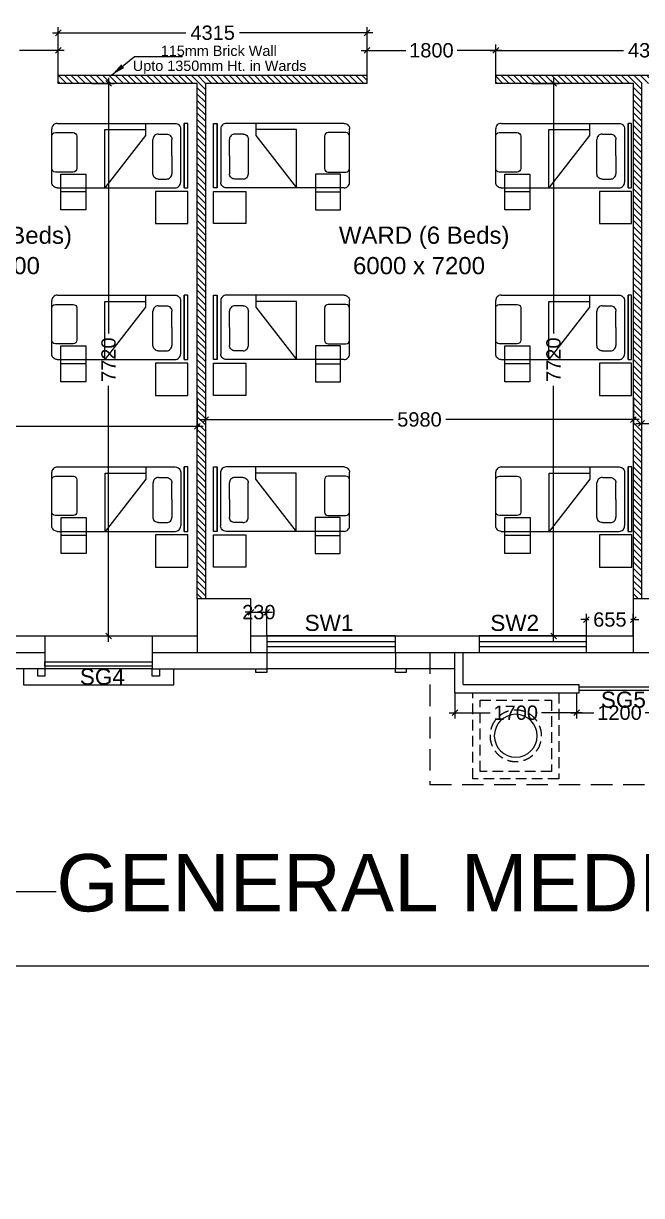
# Model space of a CAD drawing. Extents: x 7620542 to 7843793, y -6476226 to -6093835.
# Drawn here: x 7730137 to 7738776, y -6462462 to -6446086 of the extents above; entities that cross this region are included whole.
import ezdxf
from ezdxf.enums import TextEntityAlignment as Align

# ---------------------------------------------------------------- set-up
doc = ezdxf.new("R2010")
doc.units = 0
doc.header["$LTSCALE"] = 600
doc.header["$MEASUREMENT"] = 0
doc.header["$PDMODE"] = 35
doc.linetypes.add('DASHED', pattern=[0.75, 0.5, -0.25])
doc.linetypes.add('HIDDEN', pattern=[0.375, 0.25, -0.125])
doc.layers.get('0').update_dxf_attribs({"linetype": 'CONTINUOUS'})
doc.layers.get('Defpoints').update_dxf_attribs({"linetype": 'CONTINUOUS'})
for name, color, linetype in [('Beds', 33, 'CONTINUOUS'), ('chajja', 7, 'CONTINUOUS'), ('DIM', 8, 'CONTINUOUS'), ('DIM-TEXT', 8, 'CONTINUOUS'), ('Ele Proje.', 7, 'CONTINUOUS'), ('Ele. Proj', 7, 'CONTINUOUS'), ('joinery', 7, 'CONTINUOUS'), ('JW', 8, 'CONTINUOUS'), ('L1', 2, 'CONTINUOUS'), ('LA-column', 3, 'CONTINUOUS'), ('PARTI', 21, 'CONTINUOUS'), ('Room Dim', 1, 'CONTINUOUS'), ('TEXT', 6, 'CONTINUOUS'), ('Walls', 7, 'CONTINUOUS'), ('Ward Hatch', 170, 'CONTINUOUS'), ('WIN', 151, 'CONTINUOUS'), ('Working Dim', 5, 'CONTINUOUS')]:
    doc.layers.add(name, color=color, linetype=linetype)
doc.styles.add('ari', font='arial.ttf')
doc.styles.add('ARIAL', font='arial.ttf')
doc.styles.add('RT', font='romant.shx')
doc.styles.get("Standard").update_dxf_attribs({"font": 'romans.shx'})
doc.dimstyles.new('int. dim', dxfattribs={"dimtxt": 450, "dimasz": 80, "dimexe": 80, "dimexo": 0, "dimgap": 70, "dimtad": 0, "dimdec": 0, "dimzin": 12, "dimdsep": 46, "dimtxsty": 'ari', "dimblk": 'OBLIQUE', "dimcen": 2, "dimdle": 80, "dimclrd": 256, "dimclre": 256, "dimclrt": 6, "dimadec": 0, "dimazin": 0, "dimtfac": 1, "dimtdec": 0, "dimtix": 1, "dimtmove": 2, "dimatfit": 3, "dimfxl": 1, "dimtolj": 1, "dimtzin": 0, "dimlwd": -1, "dimlwe": -1, "dimarcsym": 0})
doc.dimstyles.new('STANDARD$0', dxfattribs={"dimscale": 0, "dimtxt": 150, "dimasz": 125, "dimexe": 0.75, "dimexo": 1, "dimgap": 25, "dimtad": 1, "dimdec": 0, "dimdsep": 46, "dimtxsty": 'Standard', "dimblk1": 'DOT', "dimblk2": 'DOT', "dimsah": 1, "dimcen": 2.5, "dimclrd": 1, "dimclre": 1, "dimclrt": 3, "dimadec": 0, "dimazin": 0, "dimtfac": 1, "dimtdec": 0, "dimtmove": 0, "dimatfit": 3, "dimldrblk": 'DOT', "dimfxl": 1, "dimtolj": 1, "dimtzin": 0, "dimarcsym": 0})
doc.dimstyles.new('TEXT', dxfattribs={"dimscale": 0, "dimtxt": 600, "dimasz": 300, "dimexe": 300, "dimexo": 30, "dimgap": 50, "dimtad": 0, "dimdec": 0, "dimzin": 0, "dimdsep": 46, "dimtxsty": 'RT', "dimblk": 'OBLIQUE', "dimcen": 0.09, "dimdle": 300, "dimclrd": 256, "dimclre": 256, "dimclrt": 170, "dimadec": 0, "dimazin": 0, "dimtfac": 1, "dimtdec": 0, "dimtofl": 0, "dimtmove": 2, "dimatfit": 3, "dimfxl": 1, "dimfrac": 2, "dimtolj": 1, "dimtzin": 0, "dimlwd": -1, "dimlwe": -1, "dimarcsym": 0})

# ---------------------------------------------------------------- blocks, each defined once
blk = doc.blocks.new('_Oblique')
at = {"color": 0, "linetype": 'ByBlock', "lineweight": -2}
blk.add_line((-0.5, -0.5), (0.5, 0.5), dxfattribs=at)
blk = doc.blocks.new('*D486')
at = {"layer": 'Defpoints', "color": 0, "linetype": 'Continuous', "transparency": 16777216}
for p in [(7720379, -6454804, 0), (7761439, -6454874, -11), (7720379, -6458212)]:
    blk.add_point(p, dxfattribs=at)
at = {"layer": 'DIM-TEXT', "transparency": 16777216}
for p, q in [((7720379, -6454804), (7720379, -6458512)), ((7761439, -6454874), (7761439, -6458512)), ((7720079, -6458212), (7730596, -6458212)), ((7761739, -6458212), (7751222, -6458212))]:
    blk.add_line(p, q, dxfattribs=at)
at = {"layer": 'DIM-TEXT', "linetype": 'Continuous', "transparency": 16777216, "xscale": 300, "yscale": 300, "zscale": 300, "rotation": 180}
blk.add_blockref('_Oblique', (7720379, -6458212), dxfattribs=at)
at = {"layer": 'DIM-TEXT', "linetype": 'Continuous', "transparency": 16777216, "xscale": 300, "yscale": 300, "zscale": 300}
blk.add_blockref('_Oblique', (7761439, -6458212), dxfattribs=at)
at = {"layer": 'DIM-TEXT', "color": 170, "linetype": 'Continuous', "transparency": 16777216, "insert": (7740909, -6458212), "char_height": 750, "attachment_point": 5, "style": 'ari'}
blk.add_mtext('\\A1;{\\H1.067x;GENERAL MEDICINE (MALE - 30 Beds )}', dxfattribs=at)
blk = doc.blocks.new('*D832')
at = {"layer": 'Defpoints', "color": 0, "transparency": 16777216}
for p in [(7720379, -6454724), (7761439, -6454874), (7761439, -6459253)]:
    blk.add_point(p, dxfattribs=at)
at = {"layer": 'DIM', "color": 8, "transparency": 16777216}
for p, q in [((7720379, -6454724), (7720379, -6459553)), ((7761439, -6454874), (7761439, -6459553)), ((7720079, -6459253), (7739201, -6459253)), ((7761739, -6459253), (7742617, -6459253))]:
    blk.add_line(p, q, dxfattribs=at)
at = {"layer": 'DIM', "color": 8, "transparency": 16777216, "xscale": 300, "yscale": 300, "zscale": 300, "rotation": 180}
blk.add_blockref('_Oblique', (7720379, -6459253), dxfattribs=at)
at = {"layer": 'DIM', "color": 8, "transparency": 16777216, "xscale": 300, "yscale": 300, "zscale": 300}
blk.add_blockref('_Oblique', (7761439, -6459253), dxfattribs=at)
at = {"layer": 'DIM', "color": 7, "transparency": 16777216, "insert": (7740909, -6459253), "char_height": 750, "attachment_point": 5, "style": 'ari'}
blk.add_mtext('\\A1;41.06m', dxfattribs=at)
blk = doc.blocks.new('*D1861')
at = {"layer": 'Defpoints', "color": 0, "transparency": 16777216}
for p in [(7738660, -6454415), (7738005, -6454644, -19), (7738660, -6454644, -22)]:
    blk.add_point(p, dxfattribs=at)
at = {"layer": 'Working Dim', "transparency": 16777216}
for p, q in [((7738005, -6454415), (7737925, -6454415)), ((7738005, -6454644), (7738005, -6454335)), ((7738005, -6454415), (7738040, -6454415)), ((7738660, -6454415), (7738625, -6454415)), ((7738660, -6454644), (7738660, -6454335)), ((7738660, -6454415), (7738740, -6454415))]:
    blk.add_line(p, q, dxfattribs=at)
at = {"layer": 'Working Dim', "transparency": 16777216, "xscale": 80, "yscale": 80, "zscale": 80}
blk.add_blockref('_Oblique', (7738005, -6454415), dxfattribs=at)
at = {"layer": 'Working Dim', "transparency": 16777216, "xscale": 80, "yscale": 80, "zscale": 80, "rotation": 180}
blk.add_blockref('_Oblique', (7738660, -6454415), dxfattribs=at)
at = {"layer": 'Working Dim', "color": 6, "transparency": 16777216, "insert": (7738333, -6454415), "char_height": 200, "attachment_point": 5, "style": 'ari'}
blk.add_mtext('\\A1;655', dxfattribs=at)
blk = doc.blocks.new('A$C760F7CC1')
at = {"layer": 'Working Dim', "color": 8, "linetype": 'HIDDEN'}
for points in [[(0, 1200), (0, 0), (1200, 0), (1200, 1200)], [(100, 1100), (100, 100), (1100, 100), (1100, 1100)]]:
    blk.add_lwpolyline(points, close=True, dxfattribs=at)
blk.add_circle((600, 600), 360, dxfattribs=at)
at = {"layer": 'Working Dim', "color": 3, "linetype": 'Continuous'}
blk.add_circle((600, 600), 300, dxfattribs=at)
blk = doc.blocks.new('*D1915')
at = {"layer": 'Defpoints', "color": 0, "transparency": 16777216}
for p in [(7736168, -6455439), (7737868, -6455439, -18), (7737868, -6455717)]:
    blk.add_point(p, dxfattribs=at)
at = {"layer": 'Working Dim', "transparency": 16777216}
for p, q in [((7736168, -6455439), (7736168, -6455797)), ((7737868, -6455439), (7737868, -6455797)), ((7736088, -6455717), (7736660, -6455717)), ((7737948, -6455717), (7737377, -6455717))]:
    blk.add_line(p, q, dxfattribs=at)
at = {"layer": 'Working Dim', "transparency": 16777216, "xscale": 80, "yscale": 80, "zscale": 80, "rotation": 180}
blk.add_blockref('_Oblique', (7736168, -6455717), dxfattribs=at)
at = {"layer": 'Working Dim', "transparency": 16777216, "xscale": 80, "yscale": 80, "zscale": 80}
blk.add_blockref('_Oblique', (7737868, -6455717), dxfattribs=at)
at = {"layer": 'Working Dim', "color": 6, "transparency": 16777216, "insert": (7737018, -6455717), "char_height": 200, "attachment_point": 5, "style": 'ari'}
blk.add_mtext('\\A1;1700', dxfattribs=at)
blk = doc.blocks.new('*D1916')
at = {"layer": 'Defpoints', "color": 0, "transparency": 16777216}
for p in [(7737868, -6455439, -18), (7739068, -6455439, -6), (7739068, -6455717)]:
    blk.add_point(p, dxfattribs=at)
at = {"layer": 'Working Dim', "transparency": 16777216}
for p, q in [((7737868, -6455439), (7737868, -6455797)), ((7739068, -6455439), (7739068, -6455797)), ((7737788, -6455717), (7738109, -6455717)), ((7739148, -6455717), (7738827, -6455717))]:
    blk.add_line(p, q, dxfattribs=at)
at = {"layer": 'Working Dim', "transparency": 16777216, "xscale": 80, "yscale": 80, "zscale": 80, "rotation": 180}
blk.add_blockref('_Oblique', (7737868, -6455717), dxfattribs=at)
at = {"layer": 'Working Dim', "transparency": 16777216, "xscale": 80, "yscale": 80, "zscale": 80}
blk.add_blockref('_Oblique', (7739068, -6455717), dxfattribs=at)
at = {"layer": 'Working Dim', "color": 6, "transparency": 16777216, "insert": (7738468, -6455717), "char_height": 200, "attachment_point": 5, "style": 'ari'}
blk.add_mtext('\\A1;1200', dxfattribs=at)
blk = doc.blocks.new('*D1922')
at = {"layer": 'Defpoints', "color": 0, "transparency": 16777216}
for p in [(7733537, -6454312), (7733317, -6454644, 27), (7733537, -6454644, 16)]:
    blk.add_point(p, dxfattribs=at)
at = {"layer": 'Working Dim', "transparency": 16777216}
for p, q in [((7733317, -6454312), (7733237, -6454312)), ((7733317, -6454644), (7733317, -6454232)), ((7733317, -6454312), (7733537, -6454312)), ((7733537, -6454644), (7733537, -6454232)), ((7733537, -6454312), (7733617, -6454312))]:
    blk.add_line(p, q, dxfattribs=at)
at = {"layer": 'Working Dim', "transparency": 16777216, "xscale": 80, "yscale": 80, "zscale": 80}
blk.add_blockref('_Oblique', (7733317, -6454312), dxfattribs=at)
at = {"layer": 'Working Dim', "transparency": 16777216, "xscale": 80, "yscale": 80, "zscale": 80, "rotation": 180}
blk.add_blockref('_Oblique', (7733537, -6454312), dxfattribs=at)
at = {"layer": 'Working Dim', "color": 6, "transparency": 16777216, "insert": (7733427, -6454312), "char_height": 200, "attachment_point": 5, "style": 'ari'}
blk.add_mtext('\\A1;230', dxfattribs=at)
blk = doc.blocks.new('A$C1D410D94')
at = {"layer": 'Beds', "color": 8, "linetype": 'Continuous', "ltscale": 5}
for p, q in [((-1254, -462), (-1254, 438)), ((-1254, 438), (-1204, 438)), ((-1204, -462), (-1204, 438)), ((-1204, 438), (-1204, 438)), ((-1204, 438), (-1204, -462)), ((-1153, 377), (-1154, 363)), ((-1154, 363), (-1154, -387)), ((-1148, 392), (-1153, 377)), ((-1141, 404), (-1148, 392)), ((-1132, 416), (-1141, 404)), ((-1121, 425), (-1132, 416)), ((-1108, 432), (-1121, 425)), ((-1094, 436), (-1108, 432)), ((-1079, 438), (-1094, 436)), ((571, 438), (-1079, 438)), ((-666, 438), (-666, 269)), ((-98, 350), (-666, 350)), ((-98, -462), (-98, 350)), ((571, 438), (586, 436)), ((586, 436), (600, 432)), ((600, 432), (612, 425)), ((612, 425), (624, 416)), ((624, 416), (633, 404)), ((633, 404), (640, 392)), ((640, 392), (645, 377)), ((645, 377), (646, 363)), ((646, -387), (646, 363)), ((-1031, 229), (-1032, 214)), ((-1032, -15), (-1032, 214)), ((-1027, 243), (-1031, 229)), ((-1020, 256), (-1027, 243)), ((-1010, 267), (-1020, 256)), ((-999, 277), (-1010, 267)), ((-986, 284), (-999, 277)), ((-972, 288), (-986, 284)), ((-957, 289), (-972, 288)), ((-843, 289), (-957, 289)), ((-843, 289), (-829, 288)), ((-829, 288), (-814, 284)), ((-814, 284), (-802, 277)), ((-802, 277), (-790, 267)), ((-790, 267), (-781, 256)), ((-781, 256), (-774, 243)), ((-774, 243), (-770, 229)), ((-770, 229), (-768, 214)), ((-768, -265), (-768, 214)), ((-666, 269), (-98, -462)), ((-1032, -15), (-1032, -265)), ((-1031, -280), (-1032, -265)), ((-1027, -294), (-1031, -280)), ((-1020, -307), (-1027, -294)), ((-1010, -318), (-1020, -307)), ((-999, -328), (-1010, -318)), ((-802, -328), (-790, -318)), ((-790, -318), (-781, -307)), ((-781, -307), (-774, -294)), ((-774, -294), (-770, -280)), ((-770, -280), (-768, -265)), ((-1204, -462), (-1254, -462)), ((-1153, -402), (-1154, -387)), ((-1148, -416), (-1153, -402)), ((-1141, -429), (-1148, -416)), ((-1132, -440), (-1141, -429)), ((-1121, -449), (-1132, -440)), ((-1108, -457), (-1121, -449)), ((-1094, -461), (-1108, -457)), ((-1079, -462), (-1094, -461)), ((571, -462), (-1079, -462)), ((-986, -335), (-999, -328)), ((-972, -339), (-986, -335)), ((-957, -340), (-972, -339)), ((-843, -340), (-957, -340)), ((-843, -340), (-829, -339)), ((-829, -339), (-814, -335)), ((-814, -335), (-802, -328)), ((571, -462), (586, -461)), ((586, -461), (600, -456)), ((600, -456), (612, -449)), ((612, -449), (624, -440)), ((624, -440), (633, -429)), ((633, -429), (640, -416)), ((640, -416), (645, -402)), ((645, -402), (646, -387))]:
    blk.add_line(p, q, dxfattribs=at)
at = {"layer": 'Beds', "color": 8, "linetype": 'HIDDEN', "ltscale": 100}
blk.add_line((168, -521), (518, -521), dxfattribs=at)
at = {"layer": 'Beds', "color": 8}
blk.add_lwpolyline([(646, -192), (646, 258, 0.414214), (596, 308), (346, 308, 0.414214), (296, 258), (296, -192, 0.414214), (346, -242), (596, -242, 0.414214)], format="xyb", close=True, dxfattribs=at)
at = {"layer": 'Beds', "color": 8, "linetype": 'HIDDEN', "ltscale": 100}
blk.add_lwpolyline([(518, -771), (518, -271), (168, -271), (168, -771)], close=True, dxfattribs=at)
at = {"layer": 'Beds', "color": 8, "linetype": 'Continuous', "ltscale": 5}
blk.add_lwpolyline([(-804, -512), (-804, -962), (-1254, -962), (-1254, -512)], close=True, dxfattribs=at)
blk = doc.blocks.new('*D2307')
at = {"layer": 'Defpoints', "color": 0, "transparency": 16777216}
for p in [(7726587, -6451336, 9), (7732567, -6451336, 6), (7732567, -6451716)]:
    blk.add_point(p, dxfattribs=at)
at = {"layer": 'Working Dim', "transparency": 16777216}
for p, q in [((7726587, -6451336), (7726587, -6451796)), ((7732567, -6451336), (7732567, -6451796)), ((7726507, -6451716), (7729209, -6451716)), ((7732647, -6451716), (7729945, -6451716))]:
    blk.add_line(p, q, dxfattribs=at)
at = {"layer": 'Working Dim', "transparency": 16777216, "xscale": 80, "yscale": 80, "zscale": 80, "rotation": 180}
blk.add_blockref('_Oblique', (7726587, -6451716), dxfattribs=at)
at = {"layer": 'Working Dim', "transparency": 16777216, "xscale": 80, "yscale": 80, "zscale": 80}
blk.add_blockref('_Oblique', (7732567, -6451716), dxfattribs=at)
at = {"layer": 'Working Dim', "color": 6, "transparency": 16777216, "insert": (7729577, -6451716), "char_height": 200, "attachment_point": 5, "style": 'ari'}
blk.add_mtext('\\A1;5980', dxfattribs=at)
blk = doc.blocks.new('*D2308')
at = {"layer": 'Defpoints', "color": 0, "transparency": 16777216}
for p in [(7731091, -6446924, 3), (7731091, -6454644, 16), (7731327, -6454644)]:
    blk.add_point(p, dxfattribs=at)
at = {"layer": 'Working Dim', "transparency": 16777216}
for p, q in [((7731091, -6446924), (7731407, -6446924)), ((7731327, -6446844), (7731327, -6450416)), ((7731327, -6454724), (7731327, -6451151)), ((7731091, -6454644), (7731407, -6454644))]:
    blk.add_line(p, q, dxfattribs=at)
at = {"layer": 'Working Dim', "transparency": 16777216, "xscale": 80, "yscale": 80, "zscale": 80}
for p, rotation in [((7731327, -6446924), 90), ((7731327, -6454644), 270)]:
    blk.add_blockref('_Oblique', p, dxfattribs=dict(at, rotation=rotation))
at = {"layer": 'Working Dim', "color": 6, "transparency": 16777216, "insert": (7731327, -6450784), "char_height": 200, "attachment_point": 5, "rotation": 90, "style": 'ari'}
blk.add_mtext('\\A1;7720', dxfattribs=at)
blk = doc.blocks.new('*D2309')
at = {"layer": 'Defpoints', "color": 0, "transparency": 16777216}
for p in [(7732682, -6451336, 6), (7738662, -6451336, 6), (7738662, -6451620)]:
    blk.add_point(p, dxfattribs=at)
at = {"layer": 'Working Dim', "transparency": 16777216}
for p, q in [((7732682, -6451336), (7732682, -6451700)), ((7738662, -6451336), (7738662, -6451700)), ((7732602, -6451620), (7735304, -6451620)), ((7738742, -6451620), (7736040, -6451620))]:
    blk.add_line(p, q, dxfattribs=at)
at = {"layer": 'Working Dim', "transparency": 16777216, "xscale": 80, "yscale": 80, "zscale": 80, "rotation": 180}
blk.add_blockref('_Oblique', (7732682, -6451620), dxfattribs=at)
at = {"layer": 'Working Dim', "transparency": 16777216, "xscale": 80, "yscale": 80, "zscale": 80}
blk.add_blockref('_Oblique', (7738662, -6451620), dxfattribs=at)
at = {"layer": 'Working Dim', "color": 6, "transparency": 16777216, "insert": (7735672, -6451620), "char_height": 200, "attachment_point": 5, "style": 'ari'}
blk.add_mtext('\\A1;5980', dxfattribs=at)
blk = doc.blocks.new('*D2310')
at = {"layer": 'Defpoints', "color": 0, "transparency": 16777216}
for p in [(7737239, -6446924, 3), (7737335, -6454644, 16), (7737546, -6454644)]:
    blk.add_point(p, dxfattribs=at)
at = {"layer": 'Working Dim', "transparency": 16777216}
for p, q in [((7737239, -6446924), (7737626, -6446924)), ((7737546, -6446844), (7737546, -6450416)), ((7737546, -6454724), (7737546, -6451151)), ((7737335, -6454644), (7737626, -6454644))]:
    blk.add_line(p, q, dxfattribs=at)
at = {"layer": 'Working Dim', "transparency": 16777216, "xscale": 80, "yscale": 80, "zscale": 80}
for p, rotation in [((7737546, -6446924), 90), ((7737546, -6454644), 270)]:
    blk.add_blockref('_Oblique', p, dxfattribs=dict(at, rotation=rotation))
at = {"layer": 'Working Dim', "color": 6, "transparency": 16777216, "insert": (7737546, -6450784), "char_height": 200, "attachment_point": 5, "rotation": 90, "style": 'ari'}
blk.add_mtext('\\A1;7720', dxfattribs=at)
blk = doc.blocks.new('*D2311')
at = {"layer": 'Defpoints', "color": 0, "transparency": 16777216}
for p in [(7738775, -6451338, 6), (7745305, -6451338, 6), (7745305, -6451674)]:
    blk.add_point(p, dxfattribs=at)
at = {"layer": 'Working Dim', "transparency": 16777216}
for p, q in [((7738775, -6451338), (7738775, -6451754)), ((7745305, -6451338), (7745305, -6451754)), ((7738695, -6451674), (7741671, -6451674)), ((7745385, -6451674), (7742409, -6451674))]:
    blk.add_line(p, q, dxfattribs=at)
at = {"layer": 'Working Dim', "transparency": 16777216, "xscale": 80, "yscale": 80, "zscale": 80, "rotation": 180}
blk.add_blockref('_Oblique', (7738775, -6451674), dxfattribs=at)
at = {"layer": 'Working Dim', "transparency": 16777216, "xscale": 80, "yscale": 80, "zscale": 80}
blk.add_blockref('_Oblique', (7745305, -6451674), dxfattribs=at)
at = {"layer": 'Working Dim', "color": 6, "transparency": 16777216, "insert": (7742040, -6451674), "char_height": 200, "attachment_point": 5, "style": 'ari'}
blk.add_mtext('\\A1;6530', dxfattribs=at)
blk = doc.blocks.new('*D2400')
at = {"layer": 'Defpoints', "color": 0, "transparency": 16777216}
for p in [(7730624, -6446462), (7728824, -6446809), (7730624, -6446809)]:
    blk.add_point(p, dxfattribs=at)
at = {"layer": 'Working Dim', "transparency": 16777216}
for p, q in [((7728744, -6446462), (7729365, -6446462)), ((7728824, -6446809), (7728824, -6446382)), ((7730704, -6446462), (7730083, -6446462)), ((7730624, -6446809), (7730624, -6446382))]:
    blk.add_line(p, q, dxfattribs=at)
at = {"layer": 'Working Dim', "transparency": 16777216, "xscale": 80, "yscale": 80, "zscale": 80, "rotation": 180}
blk.add_blockref('_Oblique', (7728824, -6446462), dxfattribs=at)
at = {"layer": 'Working Dim', "transparency": 16777216, "xscale": 80, "yscale": 80, "zscale": 80}
blk.add_blockref('_Oblique', (7730624, -6446462), dxfattribs=at)
at = {"layer": 'Working Dim', "color": 6, "transparency": 16777216, "insert": (7729724, -6446462), "char_height": 200, "attachment_point": 5, "style": 'ari'}
blk.add_mtext('\\A1;1800', dxfattribs=at)
blk = doc.blocks.new('*D2401')
at = {"layer": 'Defpoints', "color": 0, "transparency": 16777216}
for p in [(7734939, -6446217), (7730624, -6446809), (7734939, -6446809)]:
    blk.add_point(p, dxfattribs=at)
at = {"layer": 'Working Dim', "transparency": 16777216}
for p, q in [((7730624, -6446809), (7730624, -6446137)), ((7734939, -6446809), (7734939, -6446137)), ((7730544, -6446217), (7732408, -6446217)), ((7735019, -6446217), (7733155, -6446217))]:
    blk.add_line(p, q, dxfattribs=at)
at = {"layer": 'Working Dim', "transparency": 16777216, "xscale": 80, "yscale": 80, "zscale": 80, "rotation": 180}
blk.add_blockref('_Oblique', (7730624, -6446217), dxfattribs=at)
at = {"layer": 'Working Dim', "transparency": 16777216, "xscale": 80, "yscale": 80, "zscale": 80}
blk.add_blockref('_Oblique', (7734939, -6446217), dxfattribs=at)
at = {"layer": 'Working Dim', "color": 6, "transparency": 16777216, "insert": (7732782, -6446217), "char_height": 200, "attachment_point": 5, "style": 'ari'}
blk.add_mtext('\\A1;4315', dxfattribs=at)
blk = doc.blocks.new('*D2402')
at = {"layer": 'Defpoints', "color": 0, "transparency": 16777216}
for p in [(7736739, -6446462), (7734939, -6446809), (7736739, -6446809)]:
    blk.add_point(p, dxfattribs=at)
at = {"layer": 'Working Dim', "transparency": 16777216}
for p, q in [((7734859, -6446462), (7735480, -6446462)), ((7734939, -6446809), (7734939, -6446382)), ((7736819, -6446462), (7736198, -6446462)), ((7736739, -6446809), (7736739, -6446382))]:
    blk.add_line(p, q, dxfattribs=at)
at = {"layer": 'Working Dim', "transparency": 16777216, "xscale": 80, "yscale": 80, "zscale": 80, "rotation": 180}
blk.add_blockref('_Oblique', (7734939, -6446462), dxfattribs=at)
at = {"layer": 'Working Dim', "transparency": 16777216, "xscale": 80, "yscale": 80, "zscale": 80}
blk.add_blockref('_Oblique', (7736739, -6446462), dxfattribs=at)
at = {"layer": 'Working Dim', "color": 6, "transparency": 16777216, "insert": (7735839, -6446462), "char_height": 200, "attachment_point": 5, "style": 'ari'}
blk.add_mtext('\\A1;1800', dxfattribs=at)
blk = doc.blocks.new('*D2403')
at = {"layer": 'Defpoints', "color": 0, "transparency": 16777216}
for p in [(7741054, -6446462), (7736739, -6446809), (7741054, -6446809)]:
    blk.add_point(p, dxfattribs=at)
at = {"layer": 'Working Dim', "transparency": 16777216}
for p, q in [((7736659, -6446462), (7738523, -6446462)), ((7736739, -6446809), (7736739, -6446382)), ((7741134, -6446462), (7739270, -6446462)), ((7741054, -6446809), (7741054, -6446382))]:
    blk.add_line(p, q, dxfattribs=at)
at = {"layer": 'Working Dim', "transparency": 16777216, "xscale": 80, "yscale": 80, "zscale": 80, "rotation": 180}
blk.add_blockref('_Oblique', (7736739, -6446462), dxfattribs=at)
at = {"layer": 'Working Dim', "transparency": 16777216, "xscale": 80, "yscale": 80, "zscale": 80}
blk.add_blockref('_Oblique', (7741054, -6446462), dxfattribs=at)
at = {"layer": 'Working Dim', "color": 6, "transparency": 16777216, "insert": (7738897, -6446462), "char_height": 200, "attachment_point": 5, "style": 'ari'}
blk.add_mtext('\\A1;4315', dxfattribs=at)

msp = doc.modelspace()

# ---------------------------------------------------------------- hatches: boundary and pattern name
at = {"layer": 'Ward Hatch'}
h = msp.add_hatch(dxfattribs=at)
h.set_pattern_fill('ANSI31', color=256, scale=500, style=0)
h.set_pattern_definition([(315, (832124.89, -12791889.27), (-44.19417382, -44.19417382), [])])
h.paths.add_polyline_path([(7734939.054, -6446923.805), (7732682.146, -6446923.805), (7732682.146, -6454123.817), (7732567.146, -6454123.817), (7732567.146, -6446923.805), (7730624.054, -6446923.805), (7730624.054, -6446808.805), (7734939.054, -6446808.805)])
h.paths.add_polyline_path([(7722709.054, -6446923.805), (7720979.146, -6446923.805), (7720979.146, -6446808.805), (7722709.054, -6446808.805)])
h.paths.add_polyline_path([(7728824.054, -6446923.805), (7726588.146, -6446923.805), (7726588.146, -6454123.82), (7726473.146, -6454123.82), (7726473.146, -6446923.805), (7724509.054, -6446923.805), (7724509.054, -6446808.805), (7728824.054, -6446808.805)])
h.paths.add_polyline_path([(7747169.054, -6446923.805), (7745421.648, -6446923.805), (7745421.648, -6454123.82), (7745306.648, -6454123.82), (7745306.648, -6446923.805), (7742854.054, -6446923.805), (7742854.054, -6446808.805), (7747169.054, -6446808.805)])
h.paths.add_polyline_path([(7741054.054, -6446923.805), (7738775.147, -6446923.805), (7738775.147, -6454123.82), (7738660.147, -6454123.82), (7738660.147, -6446923.805), (7736739.054, -6446923.805), (7736739.054, -6446808.805), (7741054.054, -6446808.805)])
h.paths.add_polyline_path([(7750549.147, -6446923.805), (7748969.054, -6446923.805), (7748969.054, -6446808.805), (7750549.147, -6446808.805)])

# ---------------------------------------------------------------- linework, layer by layer
at = {"layer": 'chajja', "color": 8}
for p, q in [((7730436.819, -6454643.999, -45.988), (7731936.819, -6454643.999, -45.988)), ((7731936.821, -6455104.04, -45.988), (7730436.821, -6455104.04, -45.988)), ((7735336.536, -6455104.016, -4.576), (7733536.536, -6455104.016, -4.576))]:
    msp.add_line(p, q, dxfattribs=at)
at = {"layer": 'Defpoints'}
msp.add_line((7730251.827, -6454874.041, -45.988), (7730321.821, -6454874.041, -45.988), dxfattribs=at)
at = {"layer": 'Ele Proje.'}
for points, elevation in [([(7730436.827, -6455104.04), (7730436.827, -6455204.04), (7730336.827, -6455204.04), (7730336.827, -6455104.04)], -53.197), ([(7732036.827, -6455104.04), (7732036.827, -6455204.04), (7731936.827, -6455204.04), (7731936.827, -6455104.04)], -53.197), ([(7733536.546, -6455104.016), (7733536.546, -6455154.016), (7733386.546, -6455154.016), (7733386.546, -6455104.016)], -15.029), ([(7735486.546, -6455104.016), (7735486.546, -6455154.016), (7735336.546, -6455154.016), (7735336.546, -6455104.016)], -15.029)]:
    msp.add_lwpolyline(points, dxfattribs=dict(at, elevation=elevation))
at = {"layer": 'Ele. Proj', "color": 1}
for p, q in [((7730436.819, -6454643.999, -45.988), (7730436.827, -6455104.04, -45.988)), ((7731936.819, -6454643.999, -45.988), (7731936.827, -6455104.04, -45.988)), ((7733536.546, -6454874.04, -25.482), (7733536.53, -6455104.016, -15.029)), ((7735336.546, -6454874.04, -25.482), (7735336.536, -6455104.016, -4.576)), ((7730136.821, -6455104.04, -15.029), (7729336.82, -6455104.018, 11.564)), ((7730136.821, -6455104.046, -17.312), (7729336.82, -6455104.024, 9.281)), ((7730436.827, -6455104.04, -45.988), (7730136.821, -6455104.04, -45.988)), ((7731936.827, -6455104.04, -45.988), (7732236.821, -6455104.04, -45.988)), ((7732236.821, -6455104.04, -15.029), (7733536.546, -6455104.016, -15.029))]:
    msp.add_line(p, q, dxfattribs=at)
at = {"layer": 'Ele. Proj', "color": 2, "elevation": -31.195}
msp.add_lwpolyline([(7730136.829, -6455104.181), (7730136.835, -6455324.268), (7732236.829, -6455324.242), (7732236.824, -6455104.175)], dxfattribs=at)
at = {"layer": 'Ele. Proj', "color": 4, "elevation": 1.319}
msp.add_lwpolyline([(7730136.829, -6455104.181), (7730136.835, -6455324.268), (7732236.829, -6455324.221), (7732236.824, -6455104.175)], dxfattribs=at)
at = {"layer": 'Ele. Proj', "color": 1, "elevation": -15.029}
msp.add_lwpolyline([(7736168.346, -6455104.037), (7735336.546, -6455104.016)], dxfattribs=at)
at = {"layer": 'JW', "color": 4, "elevation": -58.577}
msp.add_lwpolyline([(7737905.414, -6455355.868), (7739068.015, -6455355.868), (7739068.015, -6455406.435), (7737905.414, -6455406.435)], close=True, dxfattribs=at)
at = {"layer": 'L1', "color": 8, "linetype": 'DASHED'}
for p in [(7735818.396, -6454874.036, -36.292), (7747817.606, -6456723.933, -36.292)]:
    msp.add_line(p, (7735818.396, -6456723.933, -36.292), dxfattribs=at)
at = {"layer": 'L1', "color": 1}
for p, q in [((7736168.346, -6455438.651, -26.619), (7736168.346, -6454873.943, -26.619)), ((7736283.346, -6455323.651, -26.619), (7736283.346, -6454873.943, -26.619)), ((7736168.346, -6455438.651, 11.863), (7737905.433, -6455438.651, 3.892)), ((7736283.346, -6455323.651, 11.368), (7737905.433, -6455323.651, 3.892)), ((7737905.433, -6455438.651, -54.355), (7737905.433, -6455323.651, -54.355))]:
    msp.add_line(p, q, dxfattribs=at)
at = {"layer": 'LA-column', "color": 2, "elevation": -12.548, "flags": 128}
for points in [[(7732567.146, -6454123.91), (7732567.146, -6454873.91), (7733317.146, -6454873.91), (7733317.146, -6454123.91)], [(7738660.146, -6454123.913), (7738660.146, -6454873.913), (7739410.146, -6454873.913), (7739410.146, -6454123.913)]]:
    msp.add_lwpolyline(points, close=True, dxfattribs=at)
at = {"layer": 'PARTI', "color": 7, "linetype": 'Continuous'}
for p, q in [((7730624.145, -6446808.805, -22.81), (7734939.145, -6446808.805, -22.81)), ((7730624.145, -6446923.805, -22.81), (7730624.145, -6446808.805, -22.81)), ((7732567.146, -6446923.805, -22.81), (7730624.145, -6446923.805, -22.81)), ((7732567.146, -6454123.805, -22.81), (7732567.146, -6446923.805, -22.81)), ((7732682.146, -6446923.805, -22.81), (7732682.146, -6454123.805, -22.81)), ((7734939.145, -6446923.805, -22.81), (7732682.146, -6446923.805, -22.81)), ((7734939.145, -6446923.805, -22.81), (7734939.145, -6446808.805, -22.81)), ((7736739.145, -6446808.805, -22.81), (7741054.145, -6446808.805, -22.81)), ((7736739.145, -6446923.805, -22.81), (7736739.145, -6446808.805, -22.81)), ((7738661.146, -6446923.805, -22.81), (7736739.145, -6446923.805, -22.81)), ((7738661.146, -6454123.805, -22.81), (7738661.146, -6446923.805, -22.81)), ((7738776.146, -6446923.805, -22.81), (7738776.146, -6454123.805, -22.81))]:
    msp.add_line(p, q, dxfattribs=at)
at = {"layer": 'Walls'}
for p, q in [((7727222.79, -6454643.916, -14.83), (7732566.7, -6454643.916, -14.83)), ((7733316.7, -6454643.916, -14.83), (7738659.701, -6454643.916, -14.83)), ((7727222.79, -6454873.916, -14.83), (7730436.823, -6454873.916, -14.83)), ((7731936.823, -6454873.916, -14.83), (7732566.7, -6454873.916, -14.83)), ((7733316.7, -6454873.916, -14.83), (7738659.701, -6454873.916, -14.83))]:
    msp.add_line(p, q, dxfattribs=at)
at = {"layer": 'WIN', "linetype": 'Continuous'}
for points, elevation in [([(7733536.546, -6454873.082), (7735336.546, -6454873.082), (7735336.546, -6454643.082), (7733536.546, -6454643.082)], -25.526), ([(7736505.426, -6454873.916), (7738005.426, -6454873.916), (7738005.426, -6454643.916), (7736505.426, -6454643.916)], -14.83), ([(7733536.546, -6454790.299), (7735336.546, -6454790.299), (7735336.546, -6454725.865), (7733536.546, -6454725.865)], -25.526), ([(7736505.426, -6454791.133), (7738005.426, -6454791.133), (7738005.426, -6454726.699), (7736505.426, -6454726.699)], -14.83), ([(7731936.821, -6455067.768), (7730436.821, -6455067.768), (7730436.821, -6455003.334), (7731936.821, -6455003.334)], -45.988)]:
    msp.add_lwpolyline(points, close=True, dxfattribs=dict(at, elevation=elevation))

# ---------------------------------------------------------------- block references
at = {"xscale": -1}
msp.add_blockref('A$C760F7CC1', (7737618.257, -6456638.651, -18.91), dxfattribs=at)
at = {"layer": 'Beds', "xscale": -1}
for p in [(7731178.81, -6447919.975, -22.81), (7737383.516, -6447919.975, -22.81), (7731178.797, -6450319.975, -22.81), (7737383.502, -6450319.975, -22.81), (7731180.52, -6452719.975, -22.81), (7737385.225, -6452719.975, -22.81)]:
    msp.add_blockref('A$C1D410D94', p, dxfattribs=at)
at = {"layer": 'Beds'}
for p in [(7734049.098, -6447919.975, -22.81), (7734049.112, -6450319.975, -22.81), (7734047.388, -6452719.975, -22.81)]:
    msp.add_blockref('A$C1D410D94', p, dxfattribs=at)

# ---------------------------------------------------------------- texts
at = {"layer": 'joinery', "style": 'ari'}
for s, p in [('SW1', (7734407.608, -6454573.12, -22.81)), ('SW2', (7737003.089, -6454573.12, -22.81)), ('SG4', (7731239.602, -6455324.726, -12.229)), ('SG5', (7738521.905, -6455646.222, -81.44))]:
    msp.add_text(s, height=225, dxfattribs=at).set_placement(p, align=Align.CENTER)
at = {"layer": 'Room Dim', "style": 'ARIAL'}
for s, p in [('5980 x 7200', (7729444.321, -6449589.276, -22.81)), ('6000 x 7200', (7735665.155, -6449589.276, -22.81))]:
    msp.add_text(s, height=240, dxfattribs=at).set_placement(p, align=Align.CENTER)
at = {"layer": 'TEXT', "color": 7, "style": 'ARIAL'}
for p in [(7729622.541, -6449164.641, -22.81), (7735737.541, -6449164.641, -22.81)]:
    msp.add_text('WARD (6 Beds)', height=240, dxfattribs=at).set_placement(p, align=Align.CENTER)
at = {"layer": 'Ward Hatch', "color": 7, "style": 'ARIAL'}
for s, p in [('115mm Brick Wall', (7732867.024, -6446540.846, -22.81)), ('Upto 1350mm Ht. in Wards', (7732878.868, -6446749.605, -22.81))]:
    msp.add_text(s, height=144, dxfattribs=at).set_placement(p, align=Align.CENTER)

# ---------------------------------------------------------------- dimensions: what is measured, and where the dimension line sits
at = {"layer": 'DIM'}
dim = msp.add_linear_dim(base=(7761439.195, -6459253.401, -14.83), p1=(7720379.146, -6454723.918, -14.83), p2=(7761439.195, -6454874.249, -14.83), angle=180, dimstyle='STANDARD$0', override={"dimscale": 1, "dimtxt": 750, "dimasz": 300, "dimexe": 300, "dimexo": 0, "dimgap": 1, "dimtad": 0, "dimdec": 2, "dimlfac": 0.001, "dimzin": 0, "dimpost": 'm', "dimtxsty": 'ari', "dimblk1": 'Oblique', "dimblk2": 'Oblique', "dimcen": 0, "dimdle": 300, "dimclrd": 8, "dimclre": 8, "dimclrt": 7, "dimadec": 2, "dimtdec": 2, "dimtmove": 2, "dimfxl": 0.75, "dimfrac": 1, "dimlwd": 65535, "dimlwe": 65535}, dxfattribs=at)
dim.commit()
dim.dimension.update_dxf_attribs({"geometry": '*D832', "text_midpoint": (7740909.17, -6459253.401, -14.83)})
at = {"layer": 'DIM-TEXT', "linetype": 'Continuous'}
dim = msp.add_linear_dim(base=(7720378.966, -6458212.227, -3.428), p1=(7761439.023, -6454873.885, -14.83), p2=(7720378.966, -6454803.727, -3.776), angle=180, text='{\\H1.067x;GENERAL MEDICINE (MALE - 30 Beds )}', dimstyle='TEXT', override={"dimscale": 1, "dimtxt": 750, "dimexo": 0, "dimtxsty": 'ari'}, dxfattribs=at)
dim.commit()
dim.dimension.update_dxf_attribs({"geometry": '*D486', "text_midpoint": (7740908.995, -6458212.227, -3.428)})
at = {"layer": 'Working Dim'}
for base, p1, p2, override, picture, middle in [((7734939.145, -6446217.397, -22.81), (7730624.145, -6446808.805, -22.81), (7734939.145, -6446808.805, -22.81), {"dimtxt": 200, "dimarcsym": 1}, '*D2401', (7732781.645, -6446217.397, -22.81)), ((7730624.145, -6446461.777, -22.81), (7728824.145, -6446808.805, -22.81), (7730624.145, -6446808.805, -22.81), {"dimtxt": 200, "dimarcsym": 1}, '*D2400', (7729724.145, -6446461.777, -22.81)), ((7736739.145, -6446461.777, -22.81), (7734939.145, -6446808.805, -22.81), (7736739.145, -6446808.805, -22.81), {"dimtxt": 200, "dimarcsym": 1}, '*D2402', (7735839.145, -6446461.777, -22.81)), ((7741054.145, -6446461.777, -22.81), (7736739.145, -6446808.805, -22.81), (7741054.145, -6446808.805, -22.81), {"dimtxt": 200, "dimarcsym": 1}, '*D2403', (7738896.645, -6446461.777, -22.81)), ((7732567.146, -6451715.751, -22.81), (7726587.146, -6451336.371, -14.258), (7732567.146, -6451336.371, -16.648), {"dimtxt": 200}, '*D2307', (7729577.146, -6451715.751, -22.81)), ((7738662.147, -6451619.53, -22.81), (7732682.146, -6451336.371, -16.648), (7738662.147, -6451336.371, -16.648), {"dimtxt": 200}, '*D2309', (7735672.147, -6451619.53, -22.81)), ((7745304.648, -6451673.887, -22.81), (7738775.147, -6451337.822, -16.648), (7745304.648, -6451337.822, -16.648), {"dimtxt": 200}, '*D2311', (7742039.897, -6451673.887, -22.81)), ((7738660.378, -6454414.516, 1.319), (7738004.926, -6454643.833, -17.924), (7738660.378, -6454643.833, -20.207), {"dimtxt": 200}, '*D1861', (7738332.652, -6454414.516, 1.319)), ((7737868.433, -6455717.063, -36.939), (7736168.346, -6455438.651, -36.939), (7737868.433, -6455438.651, -55.002), {"dimtxt": 200, "dimarcsym": 1}, '*D1915', (7737018.389, -6455717.063, -36.939)), ((7739068.033, -6455717.063, -36.939), (7737868.433, -6455438.651, -55.002), (7739068.033, -6455438.651, -43.405), {"dimtxt": 200, "dimarcsym": 1}, '*D1916', (7738468.233, -6455717.063, -36.939))]:
    dim = msp.add_linear_dim(base=base, p1=p1, p2=p2, dimstyle='int. dim', override=override, dxfattribs=at)
    dim.commit()
    dim.dimension.update_dxf_attribs({"geometry": picture, "text_midpoint": middle})
for base, p1, p2, picture, middle in [((7731327.087, -6454643.916, -22.81), (7731091.281, -6446923.928, -20.029), (7731091.281, -6454643.916, -6.38), '*D2308', (7731327.087, -6450783.922, -22.81)), ((7737545.596, -6454643.916, -22.81), (7737238.725, -6446923.928, -19.942), (7737335.227, -6454643.916, -6.387), '*D2310', (7737545.596, -6450783.922, -22.81))]:
    dim = msp.add_linear_dim(base=base, p1=p1, p2=p2, angle=270, dimstyle='int. dim', override={"dimtxt": 200}, dxfattribs=at)
    dim.commit()
    dim.dimension.update_dxf_attribs({"geometry": picture, "text_midpoint": middle})
dim = msp.add_linear_dim(base=(7733536.546, -6454311.822, -41.423), p1=(7733316.7, -6454643.916, -14.83), p2=(7733536.546, -6454643.916, -25.526), text='230', dimstyle='int. dim', override={"dimtxt": 200, "dimarcsym": 1}, dxfattribs=at)
dim.commit()
dim.dimension.update_dxf_attribs({"geometry": '*D1922', "text_midpoint": (7733426.623, -6454311.822, -41.423)})

# ---------------------------------------------------------------- leaders
at = {"layer": 'Ward Hatch', "color": 170}
msp.add_leader([(7731368.147, -6446808.805, -22.81), (7731689.061, -6446550.007, -22.81), (7732361.432, -6446550.007, -22.81)], dimstyle='int. dim', override={"dimtxt": 200, "dimasz": 200, "dimgap": 70, "dimtad": 0, "dimarcsym": 1}, dxfattribs=at)

doc.saveas('drawing.dxf')
